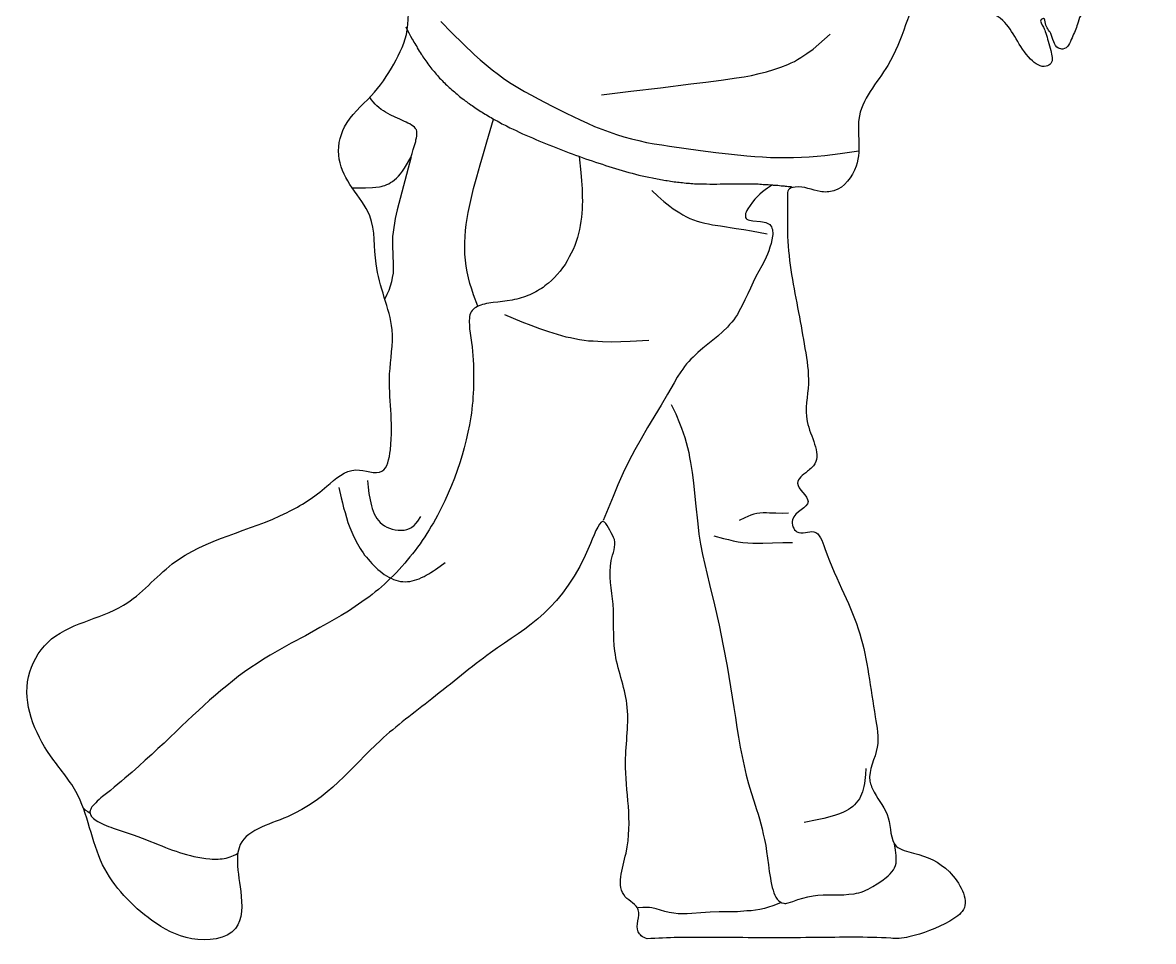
# Model space of a CAD drawing. Header units: millimetres. Extents: x 150 to 626, y 9 to 850.
# Drawn here: x 150.1 to 626.2, y 8.5 to 395.2 of the extents above; entities that cross this region are included whole.
import ezdxf

# ---------------------------------------------------------------- set-up
doc = ezdxf.new("R2010")
doc.units = ezdxf.units.MM
doc.header["$MEASUREMENT"] = 0
doc.layers.add('INNER', color=180, linetype='Continuous')
doc.layers.add('OUTER', color=200, linetype='Continuous')

msp = doc.modelspace()

# ---------------------------------------------------------------- linework, layer by layer
at = {"layer": 'INNER'}
for points in [[(326.24, 395.61), (330.84, 390.91), (335.54, 386.3), (340.34, 381.7), (342.78, 379.54), (345.22, 377.38), (347.76, 375.31), (350.39, 373.33), (353.02, 371.36), (355.75, 369.58), (358.56, 367.88), (361.38, 366.19), (364.3, 364.69), (367.12, 363.09), (373.04, 360.08), (378.96, 357.08), (384.88, 354.26), (387.88, 352.85), (390.89, 351.54), (393.99, 350.31), (397, 349.19), (400.1, 348.06), (403.2, 347.12), (406.39, 346.27), (409.5, 345.52), (412.78, 344.77), (415.98, 344.21), (419.17, 343.74), (422.46, 343.17), (435.53, 341.39), (442.01, 340.54), (448.59, 339.79), (455.07, 339.13), (458.36, 338.85), (461.65, 338.66), (464.94, 338.48), (468.13, 338.38), (471.42, 338.38), (474.71, 338.48), (478, 338.57), (481.29, 338.76), (484.58, 339.04), (487.87, 339.32), (494.35, 340.07), (502.17, 341.2)], [(311.39, 393.44), (312.05, 392.13), (312.71, 390.82), (313.46, 389.5), (314.12, 388.28), (314.49, 387.62), (314.87, 386.96), (315.24, 386.4), (315.62, 385.74), (316, 385.08), (316.28, 384.52), (316.65, 383.86), (317.03, 383.2), (317.5, 382.64), (317.88, 381.98), (318.25, 381.42), (318.63, 380.85), (319, 380.19), (319.47, 379.63), (319.85, 379.07), (320.23, 378.51), (320.7, 377.85), (321.07, 377.28), (321.54, 376.72), (322.01, 376.16), (322.39, 375.59), (322.86, 375.12), (323.33, 374.56), (323.8, 373.99), (324.27, 373.43), (324.74, 372.96), (325.21, 372.39), (325.67, 371.83), (326.15, 371.36), (326.71, 370.8), (327.18, 370.33), (327.65, 369.86), (328.21, 369.3), (328.68, 368.83), (329.25, 368.36), (329.72, 367.88), (330.28, 367.41), (330.75, 366.94), (331.32, 366.47), (331.88, 366), (332.44, 365.53), (333.01, 365.07), (333.48, 364.6), (334.04, 364.13), (334.6, 363.66), (335.17, 363.28), (335.82, 362.81), (336.39, 362.34), (336.95, 361.97), (337.52, 361.5), (338.08, 361.12), (338.74, 360.65), (339.3, 360.27), (339.87, 359.9), (340.52, 359.43), (341.09, 359.05), (341.74, 358.67), (342.31, 358.2), (342.97, 357.83), (343.53, 357.46), (344.19, 357.08), (344.85, 356.7), (345.41, 356.33), (346.07, 355.95), (346.73, 355.58), (347.38, 355.2), (347.95, 354.82), (348.6, 354.45), (349.26, 354.07), (349.92, 353.79), (350.58, 353.41), (351.24, 353.04), (351.89, 352.66), (352.55, 352.38), (353.21, 352), (353.87, 351.73), (355.18, 350.97), (356.59, 350.31), (357.91, 349.75), (359.22, 349.09), (360.63, 348.43), (361.95, 347.77), (363.36, 347.21), (364.77, 346.65), (366.18, 345.99), (367.49, 345.42), (368.9, 344.86), (370.31, 344.3), (371.72, 343.74), (373.13, 343.17), (374.54, 342.61), (375.95, 342.04), (377.36, 341.57), (378.77, 341.01), (380.18, 340.44), (381.49, 339.97), (382.9, 339.41), (384.31, 338.95), (385.72, 338.38), (387.13, 337.91), (388.54, 337.44), (389.95, 336.97), (391.36, 336.5), (392.77, 336.03), (394.18, 335.56), (395.5, 335.09), (396.91, 334.62), (398.32, 334.24), (399.72, 333.77), (401.13, 333.4), (402.54, 332.93), (403.95, 332.55), (405.36, 332.18), (406.77, 331.8), (408.18, 331.43), (409.59, 331.05), (411, 330.77), (412.41, 330.39), (413.82, 330.11), (415.23, 329.83), (415.89, 329.73), (416.64, 329.55), (417.3, 329.45), (418.05, 329.26), (418.7, 329.17), (419.46, 328.98), (420.11, 328.89), (420.87, 328.79), (421.52, 328.7), (422.28, 328.61), (422.94, 328.42), (423.69, 328.32), (424.44, 328.23), (425.09, 328.14), (425.84, 328.04), (426.5, 328.04), (427.26, 327.95), (427.91, 327.85), (428.67, 327.76), (429.42, 327.67), (430.08, 327.67), (430.83, 327.57), (431.48, 327.48), (432.23, 327.48), (432.99, 327.38), (433.65, 327.38), (434.4, 327.38), (435.15, 327.29), (435.81, 327.29), (436.56, 327.29), (437.31, 327.29), (437.97, 327.29), (439.47, 327.19), (440.88, 327.19), (442.39, 327.19), (443.8, 327.29), (446.71, 327.29), (449.62, 327.29), (451.03, 327.38), (452.53, 327.38), (453.94, 327.38), (455.45, 327.38), (456.11, 327.38), (456.86, 327.38), (457.61, 327.29), (458.26, 327.29), (459.02, 327.29), (459.77, 327.29), (460.52, 327.19), (461.18, 327.19), (461.93, 327.1), (462.59, 327.1), (463.34, 327.1), (464, 327.01), (464.75, 326.91), (465.41, 326.91), (466.06, 326.82), (466.82, 326.82), (467.48, 326.72), (468.13, 326.72), (468.79, 326.63), (469.45, 326.54), (470.01, 326.54), (470.67, 326.44), (471.23, 326.35), (471.89, 326.35), (472.45, 326.25), (473.02, 326.16), (473.58, 326.16), (473.87, 326.07), (474.15, 326.07)], [(393.8, 364.79), (406.21, 366.29), (418.7, 367.79), (431.39, 369.39), (437.78, 370.14), (444.17, 370.99), (450.66, 371.92), (453.85, 372.39), (457.05, 372.96), (460.24, 373.71), (463.34, 374.46), (466.35, 375.4), (469.36, 376.44), (472.27, 377.57), (473.68, 378.22), (475.09, 378.88), (476.4, 379.63), (477.72, 380.48), (479.03, 381.32), (480.35, 382.17), (482.89, 384.05), (485.33, 386.11), (487.77, 388.18), (490.12, 390.35)], [(288.84, 325.7), (291.66, 325.7), (294.48, 325.7), (297.39, 325.79), (298.8, 325.88), (300.3, 326.07), (301.06, 326.25), (301.9, 326.44), (302.65, 326.63), (303.4, 327.01), (304.25, 327.38), (305, 327.85), (305.85, 328.32), (306.69, 328.98), (307.45, 329.73), (308.29, 330.58), (309.14, 331.62), (310.08, 332.74), (310.92, 333.96), (311.77, 335.37), (312.71, 336.97), (313.65, 338.66), (313.84, 339.32), (314.12, 340.07), (314.59, 341.76), (315.15, 343.45), (315.62, 345.14), (315.71, 345.89), (315.9, 346.65), (316, 347.4), (316.09, 348.06), (316.09, 348.62), (316.09, 349.19), (316, 349.56), (315.9, 350.03), (315.71, 350.31), (315.53, 350.69), (315.06, 351.16), (314.49, 351.63), (313.84, 352.1), (313.18, 352.57), (312.33, 352.94), (311.58, 353.32), (310.64, 353.69), (308.85, 354.54), (306.88, 355.39), (304.91, 356.33), (302.93, 357.46), (302, 358.02), (301.06, 358.67), (300.12, 359.43), (299.27, 360.18), (298.52, 360.93), (297.67, 361.87), (296.92, 362.72), (296.26, 363.75)], [(341.74, 275.79), (339.96, 280.59), (339.21, 283.03), (338.45, 285.38), (337.8, 287.82), (337.23, 290.27), (336.86, 292.71), (336.58, 295.15), (336.29, 297.69), (336.29, 300.13), (336.29, 302.67), (336.39, 305.21), (336.58, 307.65), (336.86, 310.19), (337.23, 312.73), (337.7, 315.26), (338.18, 317.8), (338.74, 320.33), (339.87, 325.32), (341.28, 330.3), (342.68, 335.28), (344.09, 340.16), (345.5, 344.95), (348.42, 354.54)], [(384.41, 338.85), (385.16, 332.09), (385.44, 328.61), (385.63, 325.23), (385.72, 323.53), (385.72, 321.84), (385.82, 320.05), (385.72, 318.37), (385.72, 316.67), (385.53, 314.98), (385.44, 313.29), (385.16, 311.6), (384.88, 309.81), (384.5, 308.12), (384.12, 306.43), (383.66, 304.74), (383.09, 303.05), (382.53, 301.45), (381.87, 299.75), (381.12, 298.16), (380.27, 296.56), (379.43, 294.96), (378.49, 293.46), (377.45, 292.05), (376.42, 290.55), (375.2, 289.23), (374.07, 287.92), (372.75, 286.7), (371.44, 285.48), (370.69, 284.91), (370.03, 284.35), (369.28, 283.78), (368.53, 283.31), (367.77, 282.84), (366.93, 282.37), (366.18, 281.9), (365.33, 281.43), (364.48, 281.06), (363.64, 280.68), (362.79, 280.3), (361.85, 279.93), (361.01, 279.65), (360.07, 279.37), (359.13, 279.09), (358.19, 278.8), (357.16, 278.62), (356.22, 278.43), (354.15, 278.15), (352.17, 277.86), (350.2, 277.58), (348.23, 277.39), (347.29, 277.21), (346.35, 277.11), (345.41, 276.92), (344.56, 276.73), (343.72, 276.55), (342.97, 276.26), (342.21, 275.98), (341.56, 275.7), (340.9, 275.32), (340.34, 274.95), (339.77, 274.48), (339.39, 274.01), (338.92, 273.45), (338.64, 272.88), (338.45, 272.23), (338.27, 271.47), (338.18, 270.72), (338.08, 269.87), (338.08, 269.03), (338.18, 268.18), (338.18, 267.24), (338.27, 266.31), (338.55, 264.43), (338.83, 262.54), (339.02, 260.57), (339.3, 258.69), (339.49, 256.81), (339.58, 255.03), (339.77, 253.15), (339.87, 251.36), (339.96, 249.58), (339.96, 247.79), (339.96, 246.1), (339.96, 244.32), (339.96, 242.62), (339.87, 240.93), (339.77, 239.24), (339.68, 237.55), (339.58, 235.86), (339.39, 234.17), (339.21, 232.57), (339.02, 230.88), (338.83, 229.28), (338.55, 227.59), (338.27, 225.99), (337.61, 222.8), (336.86, 219.6), (336.01, 216.31), (335.17, 213.12), (334.13, 209.92), (333.1, 206.73), (331.88, 203.53), (330.66, 200.34), (329.25, 197.14), (327.84, 193.95), (326.33, 190.85), (324.74, 187.74), (323.04, 184.74), (322.1, 183.23), (321.26, 181.73), (320.32, 180.23), (319.38, 178.82), (318.35, 177.31), (317.41, 175.9), (316.37, 174.5), (315.34, 173.09), (314.31, 171.68), (313.18, 170.36), (312.05, 168.95), (311.02, 167.64), (309.79, 166.32), (308.67, 165), (307.45, 163.78), (306.22, 162.56), (305, 161.34), (303.78, 160.12), (302.46, 158.9), (301.24, 157.77), (299.93, 156.64), (298.52, 155.61), (297.2, 154.48), (295.79, 153.45), (294.38, 152.41), (292.97, 151.38), (290.15, 149.4), (287.24, 147.53), (284.24, 145.74), (281.32, 143.95), (278.32, 142.26), (275.21, 140.57), (269.2, 137.19), (263.18, 134), (260.18, 132.3), (257.27, 130.7), (254.35, 129.02), (251.53, 127.32), (248.81, 125.54), (246.18, 123.75), (243.55, 121.97), (241.01, 120.09), (238.47, 118.11), (236.03, 116.14), (233.58, 114.17), (231.24, 112.1), (228.79, 110.03), (226.45, 107.87), (224.09, 105.71), (221.75, 103.55), (219.4, 101.3), (217.05, 99.04), (214.6, 96.78), (212.16, 94.44), (209.62, 91.99), (207.08, 89.64), (204.45, 87.2), (201.73, 84.75), (199, 82.31), (196.19, 79.77), (194.68, 78.46), (193.18, 77.24), (191.67, 75.92), (190.17, 74.7), (188.57, 73.38), (187.07, 72.07), (183.78, 69.53), (183.03, 68.88), (182.28, 68.22), (181.53, 67.56), (180.87, 66.9), (180.31, 66.34), (179.74, 65.68), (179.27, 65.11), (178.9, 64.55), (178.8, 64.17), (178.61, 63.89), (178.52, 63.61), (178.52, 63.33), (178.42, 63.14), (178.42, 62.86), (178.52, 62.58), (178.52, 62.3), (178.61, 62.02), (178.71, 61.83), (178.9, 61.55), (178.99, 61.26), (179.37, 60.79), (179.93, 60.32), (180.49, 59.85), (181.06, 59.38), (181.81, 59.01), (182.56, 58.54), (183.41, 58.16), (184.25, 57.78), (185.19, 57.31), (186.23, 56.94), (187.17, 56.57), (188.2, 56.19), (190.27, 55.44), (192.43, 54.78), (194.59, 54.03), (196.56, 53.37), (198.53, 52.71), (200.42, 51.96), (202.2, 51.3), (203.89, 50.64), (205.49, 49.99), (207.18, 49.33), (208.68, 48.77), (210.19, 48.11), (211.69, 47.54), (213.2, 46.98), (214.7, 46.51), (216.2, 45.94), (217.61, 45.47), (219.11, 45.1), (220.71, 44.63), (222.22, 44.25), (223.81, 43.97), (225.5, 43.69), (227.19, 43.41), (228.89, 43.22), (229.83, 43.13), (230.67, 43.13), (231.52, 43.13), (232.36, 43.13), (233.3, 43.22), (234.15, 43.32), (235, 43.41), (235.75, 43.59), (236.59, 43.78), (237.44, 44.06), (238.19, 44.35), (238.94, 44.72), (239.79, 45.1), (240.54, 45.47)], [(313.65, 338.66), (311.77, 331.24), (309.79, 323.81), (307.82, 316.39), (306.98, 312.73), (306.6, 310.85), (306.32, 308.97), (306.04, 306.99), (305.85, 305.12), (305.85, 303.23), (305.85, 301.26), (306.13, 293.55), (306.13, 291.68), (306.04, 289.8), (305.75, 287.92), (305.38, 286.13), (304.91, 284.25), (304.25, 282.47), (303.5, 280.77), (302.65, 278.99)], [(465.88, 326.91), (463.72, 325.51), (462.68, 324.76), (461.65, 323.91), (460.52, 322.97), (459.49, 322.03), (458.45, 320.9), (457.42, 319.58), (456.39, 318.27), (455.45, 316.86), (455.07, 316.11), (454.79, 315.45), (454.51, 314.79), (454.41, 314.23), (454.41, 313.66), (454.51, 313.19), (454.7, 312.82), (455.07, 312.54), (455.64, 312.26), (456.2, 312.07), (456.86, 311.98), (457.61, 311.79), (460.8, 311.51), (461.65, 311.41), (462.31, 311.22), (463.06, 311.13), (463.63, 310.85), (464.18, 310.56), (464.66, 310.19), (465.03, 309.81), (465.41, 309.25), (465.59, 308.68), (465.78, 308.12), (465.88, 307.46), (465.97, 306.8), (465.97, 306.05), (465.88, 305.3), (465.59, 303.8), (465.22, 302.2), (464.75, 300.7), (464.28, 299.2), (463.72, 297.79), (463.15, 296.47), (462.59, 295.25), (461.37, 292.8), (460.05, 290.55), (458.83, 288.29), (457.71, 285.95), (456.58, 283.5), (455.45, 281.06), (454.23, 278.52), (453, 276.08), (451.69, 273.63), (451.03, 272.41), (450.28, 271.29), (449.53, 270.16), (448.68, 269.12), (447.74, 268.09), (446.9, 267.05), (444.92, 265.18), (442.86, 263.3), (438.62, 259.82), (436.56, 258.13), (434.4, 256.34), (432.42, 254.46), (431.48, 253.52), (430.55, 252.59), (429.61, 251.55), (428.76, 250.52), (428.01, 249.39), (427.26, 248.26), (425.75, 246.01), (424.44, 243.66), (421.62, 238.87), (418.89, 234.17), (413.25, 224.77), (410.53, 220.07), (407.9, 215.37), (405.36, 210.58), (403.01, 205.69), (400.76, 200.72), (398.69, 195.73), (394.55, 185.59)], [(414.95, 324.47), (417.49, 322.22), (420.11, 319.96), (422.65, 317.9), (423.97, 316.86), (425.37, 315.92), (426.79, 315.07), (428.1, 314.23), (429.61, 313.47), (431.02, 312.82), (432.52, 312.16), (434.12, 311.6), (435.71, 311.22), (437.31, 310.75), (438.91, 310.47), (440.51, 310.09), (443.89, 309.62), (450.47, 308.59), (453.76, 308.12), (457.05, 307.56), (463.53, 306.33)], [(352.93, 272.32), (360.35, 269.31), (364.02, 267.81), (367.68, 266.49), (371.44, 265.18), (375.1, 264.05), (378.86, 263.01), (380.74, 262.64), (382.62, 262.26), (384.59, 261.89), (386.47, 261.6), (388.35, 261.32), (390.33, 261.23), (394.18, 260.95), (398.13, 260.85), (401.98, 260.95), (405.92, 261.13), (413.82, 261.6)], [(423.22, 234.45), (425.09, 230.5), (426.69, 226.56), (427.54, 224.58), (428.2, 222.51), (428.85, 220.54), (429.51, 218.47), (429.98, 216.41), (430.55, 214.34), (430.92, 212.18), (431.29, 210.11), (432.05, 205.88), (432.52, 201.56), (433.46, 192.92), (434.4, 184.27), (434.87, 179.95), (435.53, 175.72), (436.37, 171.39), (437.31, 167.17), (438.25, 162.94), (439.28, 158.71), (441.35, 150.16), (443.33, 141.6), (445.11, 132.96), (446.8, 124.31), (448.21, 115.67), (449.53, 107.03), (450.19, 102.79), (450.85, 98.57), (451.5, 94.44), (452.25, 90.3), (453, 86.35), (453.85, 82.41), (454.7, 78.55), (455.73, 74.89), (456.86, 71.22), (457.98, 67.65), (459.11, 63.99), (459.77, 62.02), (460.33, 60.04), (460.9, 58.07), (461.46, 55.91), (461.93, 53.65), (462.5, 51.39), (462.97, 48.86), (463.34, 46.32), (463.72, 43.59), (464.09, 40.78), (464.47, 37.96), (464.94, 35.14), (465.12, 33.82), (465.41, 32.51), (465.69, 31.28), (466.06, 30.06), (466.44, 29.03), (466.82, 28), (467.29, 27.15), (467.85, 26.31), (468.42, 25.74), (469.07, 25.18), (469.73, 24.8), (470.58, 24.61), (470.96, 24.52), (471.42, 24.52), (471.89, 24.61), (472.36, 24.71), (473.4, 24.99), (474.43, 25.36), (476.5, 26.12), (478.66, 26.78), (480.73, 27.34), (482.89, 27.72), (484.95, 28), (487.12, 28.09), (489.28, 28.19), (491.44, 28.19), (495.86, 28.19), (498.01, 28.37), (500.18, 28.56), (501.21, 28.84), (502.15, 29.03), (503.19, 29.31), (504.22, 29.69), (505.16, 30.06), (506.1, 30.54), (508.07, 31.57), (509.95, 32.69), (511.83, 34.01), (513.71, 35.42), (514.56, 36.17), (515.31, 36.92), (516.06, 37.77), (516.71, 38.61), (517.19, 39.46), (517.65, 40.5), (517.84, 41.44), (517.94, 42.56), (517.94, 43.59), (517.94, 44.72), (517.65, 46.89), (517.19, 49.6)], [(295.23, 202.5), (295.51, 199.68), (295.89, 197.05), (296.36, 194.42), (296.64, 193.1), (296.92, 191.88), (297.3, 190.75), (297.67, 189.62), (298.14, 188.49), (298.71, 187.46), (299.27, 186.53), (299.93, 185.59), (300.68, 184.83), (301.53, 184.08), (302.46, 183.42), (303.4, 182.86), (304.53, 182.39), (305.75, 182.01), (306.98, 181.73), (308.2, 181.55), (309.51, 181.55), (310.73, 181.64), (311.86, 181.92), (312.99, 182.29), (313.55, 182.58), (314.02, 182.86), (314.49, 183.23), (314.96, 183.61), (315.71, 184.46), (316.47, 185.4), (317.78, 187.37)], [(283.2, 199.49), (284.14, 195.26), (284.71, 193.1), (285.18, 191.03), (285.83, 188.97), (286.4, 186.9), (287.05, 184.83), (287.81, 182.76), (288.65, 180.79), (289.12, 179.76), (289.59, 178.82), (290.06, 177.78), (290.53, 176.84), (291.1, 175.81), (291.66, 174.87), (292.22, 173.93), (292.79, 172.99), (293.44, 172.05), (294.1, 171.11), (294.85, 170.17), (295.6, 169.33), (296.36, 168.39), (297.11, 167.54), (297.96, 166.7), (298.8, 165.85), (299.65, 165.1), (300.59, 164.35), (301.43, 163.59), (302.37, 162.94), (303.31, 162.37), (304.25, 161.81), (305.29, 161.34), (306.22, 160.87), (307.16, 160.5), (308.2, 160.21), (309.14, 160.03), (310.17, 159.93), (311.21, 159.84), (312.14, 159.93), (313.18, 160.03), (314.12, 160.21), (315.15, 160.5), (316.09, 160.78), (317.12, 161.15), (318.07, 161.62), (319.1, 162.09), (320.04, 162.65), (321.07, 163.22), (322.01, 163.78), (323.04, 164.44), (323.98, 165.1), (325.96, 166.51), (328.02, 167.92)], [(472.55, 188.68), (469.92, 188.59), (467.29, 188.68), (464.57, 188.78), (463.25, 188.87), (461.84, 188.87), (460.52, 188.78), (459.2, 188.59), (457.98, 188.31), (456.67, 187.84), (455.45, 187.37), (454.23, 186.81), (451.78, 185.59)], [(441.16, 179.2), (445.2, 178.07), (447.27, 177.6), (449.25, 177.13), (451.32, 176.75), (453.38, 176.47), (455.45, 176.28), (457.52, 176.09), (459.58, 176.09), (461.74, 176.09), (465.88, 176.28), (470.11, 176.37), (474.24, 176.37)], [(505.16, 81.28), (504.97, 78.74), (504.69, 76.21), (504.5, 74.98), (504.31, 73.76), (504.03, 72.63), (503.75, 71.5), (503.37, 70.47), (502.9, 69.44), (502.43, 68.5), (501.78, 67.65), (501.12, 66.81), (500.36, 66.05), (499.61, 65.3), (498.67, 64.64), (497.83, 64.08), (496.8, 63.52), (495.76, 62.96), (494.73, 62.49), (493.6, 62.02), (492.38, 61.64), (489.94, 60.89), (487.4, 60.23), (484.67, 59.66), (479.22, 58.63)], [(175.65, 64.6), (175.7, 64.55), (176.55, 63.8), (177.48, 63.14), (178.52, 62.49)], [(469.54, 24.89), (467.76, 24.14), (465.97, 23.48), (464.18, 22.92), (462.4, 22.36), (460.52, 21.98), (458.73, 21.7), (456.86, 21.42), (454.98, 21.33), (451.13, 21.04), (447.27, 20.95), (443.42, 20.95), (439.57, 20.86), (435.71, 20.57), (431.86, 20.29), (429.89, 20.2), (428.01, 20.1), (426.13, 20.2), (424.25, 20.39), (422.37, 20.67), (420.49, 21.14), (416.83, 22.17), (415.04, 22.64), (414.1, 22.74), (413.07, 22.83), (412.13, 22.83), (411.19, 22.74), (409.31, 22.64)]]:
    msp.add_lwpolyline(points, dxfattribs=at)
at = {"layer": 'OUTER'}
msp.add_open_spline([(413.01, 9.67), (417.37, 9.86), (429.36, 10.37), (453.13, 10.06), (482.96, 9.99), (506.34, 10.52), (519.37, 9.61), (528.04, 11.31), (537.02, 14.7), (550.44, 23.32), (540.7, 40.3), (528.84, 45.04), (515.06, 47.97), (516.12, 61.56), (509.54, 68.9), (505.06, 79.05), (511.69, 89.64), (507.45, 110.52), (504.61, 140.7), (491.73, 161.57), (484.78, 183.19), (475.77, 178.58), (472.13, 188.55), (485.79, 192.56), (473.26, 200.99), (480.2, 205.94), (487.52, 212.48), (477.7, 227.04), (481.99, 242.76), (479.51, 258.29), (475.85, 278.75), (471.71, 298.54), (472.17, 315.31), (472.2, 321.56), (472.11, 325.29), (478.38, 326.93), (484.06, 323.73), (494.77, 323.88), (502.26, 333.97), (502.34, 345.14), (501.13, 360.6), (519.92, 380.4), (522.9, 401.38), (532.5, 418.08), (539.29, 414.91), (544, 403.4), (565.33, 399.86), (569.92, 382.69), (579.44, 375.67), (584.33, 378.43), (582.67, 384.51), (581.43, 389.4), (580.02, 393.34), (577.89, 396.18), (580.61, 397.36), (580.63, 393.35), (583.9, 390.62), (584.24, 384.68), (589.78, 383.5), (592.07, 389.21), (594.2, 393.67), (595.09, 398.06), (598.13, 400.77), (603.88, 399.55), (606.16, 408.93), (602.82, 414.21), (601.65, 419.1), (599.78, 420.65), (598.77, 422.91), (602.47, 425.19), (608.92, 417.12), (615.41, 413.38), (621.01, 407.78), (625.34, 408.57), (627.77, 416.39), (615.39, 424.08), (606.06, 438.61), (590.39, 444.28), (581.22, 454.7), (584.85, 464.32), (574.63, 470.55), (564.33, 470.26), (559.89, 481.4), (549.29, 483.72), (542.78, 493.19), (543.52, 509.07), (542.8, 529.82), (543.7, 555.53), (539.96, 574.35), (536.27, 584.1), (534.79, 589.45), (541.35, 592.98), (535.37, 602.46), (535, 613.78), (524.97, 621.63), (520.76, 625.1), (516.42, 627.28), (517.83, 628.16), (521.13, 626.85), (526.47, 626.79), (533.5, 626.07), (539.26, 626.58), (541.99, 629.61), (545.05, 629), (549.11, 629.08), (554.11, 631.1), (558.74, 635.11), (559.06, 640.61), (559.86, 645.57), (558.98, 649.24), (559.13, 652.4), (561.05, 653.58), (563.07, 655.38), (563.1, 657.99), (562.97, 660.08), (564.46, 662.48), (568.53, 665.81), (572.14, 672.96), (573.09, 679.91), (575.98, 684.11), (576.19, 687.4), (578.21, 690.37), (579.84, 695.81), (576.1, 701.85), (573.06, 707.79), (573.29, 712.1), (574.16, 714), (573.8, 715.06), (572.16, 715.32), (574.26, 717.41), (571.96, 719.04), (572.08, 721.79), (575.09, 724.58), (576.8, 729.76), (575.28, 737.32), (570.98, 743.74), (571.17, 753.39), (571.2, 763.92), (566.72, 773.69), (560.36, 786.49), (550.56, 795.94), (540.62, 808.33), (529.71, 821.03), (512.04, 820.16), (499.63, 829.19), (491.99, 828.44), (484.96, 828.82), (488.52, 840.52), (472.8, 849.8), (452.14, 848.86), (435.01, 842.92), (422.55, 832.97), (418.91, 821.33), (425.51, 817.23), (428.5, 811.62), (411.56, 812.33), (405.27, 786.93), (395.67, 766.52), (389.78, 742.22), (379.3, 724.63), (392.12, 706.74), (387.63, 690.12), (399.82, 681.2), (395.21, 671.48), (389.17, 670.89), (382.47, 675.33), (381.95, 665.78), (376.55, 660.57), (369.91, 663.99), (367.41, 669.07), (365.41, 673.36), (358.92, 674.93), (361.5, 665.63), (365.15, 658.71), (374.03, 654.42), (383.69, 654.95), (384.42, 644.72), (373.8, 640.48), (365.46, 630.51), (361.73, 616.78), (361.11, 603.85), (368.16, 593.46), (375.09, 583.5), (375.92, 569.56), (371.47, 556.75), (368.5, 539.35), (364.95, 520.47), (358, 504.15), (353.35, 491.6), (352.23, 480.41), (357.17, 469.8), (359.68, 455.26), (349.88, 447.87), (340.33, 438.33), (325.52, 435.24), (315.75, 421.86), (311.46, 407.41), (313.9, 392.77), (306.56, 377.15), (297.38, 363.67), (284.57, 353.44), (281.81, 337.51), (288.62, 325.24), (299.11, 312.69), (297.56, 295.27), (302.26, 279.74), (307.18, 264.61), (302.75, 242.44), (307.06, 224.96), (302.79, 203.09), (288.42, 209.63), (276.71, 198.02), (252.89, 182.45), (217.47, 176.35), (192.51, 144.94), (162.94, 141.82), (147.71, 114.41), (157.64, 89.91), (176.98, 68.77), (180.22, 39.61), (200.66, 18.87), (220.09, 7.7), (242.87, 10.12), (242.52, 29.76), (239.97, 40.32), (241.89, 55), (274.03, 61.88), (293.89, 89.3), (323.39, 110.95), (355.71, 138.21), (379.83, 148.66), (393.97, 188.61), (397.3, 181.2), (400.59, 176.52), (395.82, 165.42), (399.9, 150.1), (397.74, 129.42), (406.91, 108.21), (401.7, 78.95), (408.75, 54.03), (398.6, 28.78), (412.06, 22.34), (407.57, 14.48), (410.63, 10.58), (412.14, 10), (413.01, 9.67)], degree=3, knots=[0, 0, 0, 0, 0.768503, 2.109628, 4.178446, 6.01269, 6.22188, 6.46741, 7.548431, 7.986222, 8.97931, 9.974639, 10.439044, 11.16061, 11.882626, 12.17714, 13.033833, 13.778938, 15.862575, 18.142577, 18.631317, 19.049896, 19.367312, 19.961117, 20.481326, 20.860805, 21.121732, 22.179574, 23.110502, 23.984652, 24.891077, 26.782867, 27.531831, 27.785045, 27.930047, 28.11027, 28.736719, 29.078528, 29.897633, 30.578161, 31.051861, 32.564852, 34.827398, 35.143483, 35.441273, 35.88197, 37.297961, 38.47368, 38.897481, 39.02575, 39.350622, 39.79692, 39.952217, 40.151419, 40.210786, 40.346927, 40.620133, 41.03162, 41.144047, 41.504261, 41.860147, 42.095183, 42.259627, 42.521215, 42.96104, 43.490795, 43.680735, 43.790148, 43.934031, 44.005208, 44.456839, 45.285372, 45.577042, 45.712174, 45.983301, 46.741355, 47.858953, 49.053421, 49.582099, 50.072164, 50.534832, 51.382678, 51.631928, 52.502615, 53.071042, 53.490012, 55.246838, 56.75053, 58.008908, 58.536634, 58.653394, 58.911349, 59.535952, 60.113253, 60.982126, 61.347129, 61.467769, 61.487644, 61.609068, 62.036726, 62.444877, 62.865673, 62.975813, 63.109408, 63.366891, 63.698217, 64.040725, 64.367032, 64.626697, 64.914479, 65.049443, 65.120033, 65.295347, 65.500934, 65.545031, 65.660762, 65.968774, 66.476413, 67.014563, 67.182209, 67.351769, 67.573477, 67.805088, 68.305119, 68.725495, 68.968858, 69.036873, 69.078852, 69.150722, 69.229644, 69.417866, 69.500376, 69.686895, 70.101371, 70.397358, 71.020111, 71.400744, 72.062811, 72.85725, 73.249157, 74.575613, 75.190553, 76.082006, 77.342869, 78.045473, 78.580173, 78.790029, 79.029837, 80.242849, 81.118521, 82.802182, 83.219203, 83.978506, 84.404313, 84.525204, 84.936209, 86.247936, 88.576564, 89.080449, 90.672642, 91.689264, 92.556441, 93.376918, 93.780958, 94.080104, 94.369314, 94.879213, 95.167691, 95.582945, 95.922041, 96.17438, 96.415131, 96.740587, 97.337607, 97.966152, 98.357488, 98.800317, 99.216576, 100.214748, 100.984873, 101.706465, 102.389043, 103.132968, 103.808392, 104.740828, 105.504556, 106.909962, 108.103688, 108.608805, 109.271044, 109.995929, 110.675049, 111.636977, 111.890353, 113.060537, 114.099604, 114.620572, 115.690151, 116.594953, 117.562302, 118.565768, 119.375225, 120.149136, 120.968325, 122.162421, 123.01294, 123.834487, 124.921385, 126.793867, 127.367406, 128.007155, 128.828064, 130.009074, 133.110116, 134.689112, 136.767734, 137.739231, 139.762127, 140.844176, 142.767567, 144.600894, 145.680237, 146.787811, 147.717092, 148.55798, 148.798123, 150.21737, 153.187427, 154.816319, 156.656196, 160.312593, 160.945054, 161.184904, 161.443586, 161.961601, 163.04185, 164.204704, 165.537848, 166.964845, 169.217276, 170.291239, 170.746797, 171.290125, 171.410124, 171.570463, 171.570463, 171.570463, 171.570463], dxfattribs=at)

doc.saveas('drawing.dxf')
